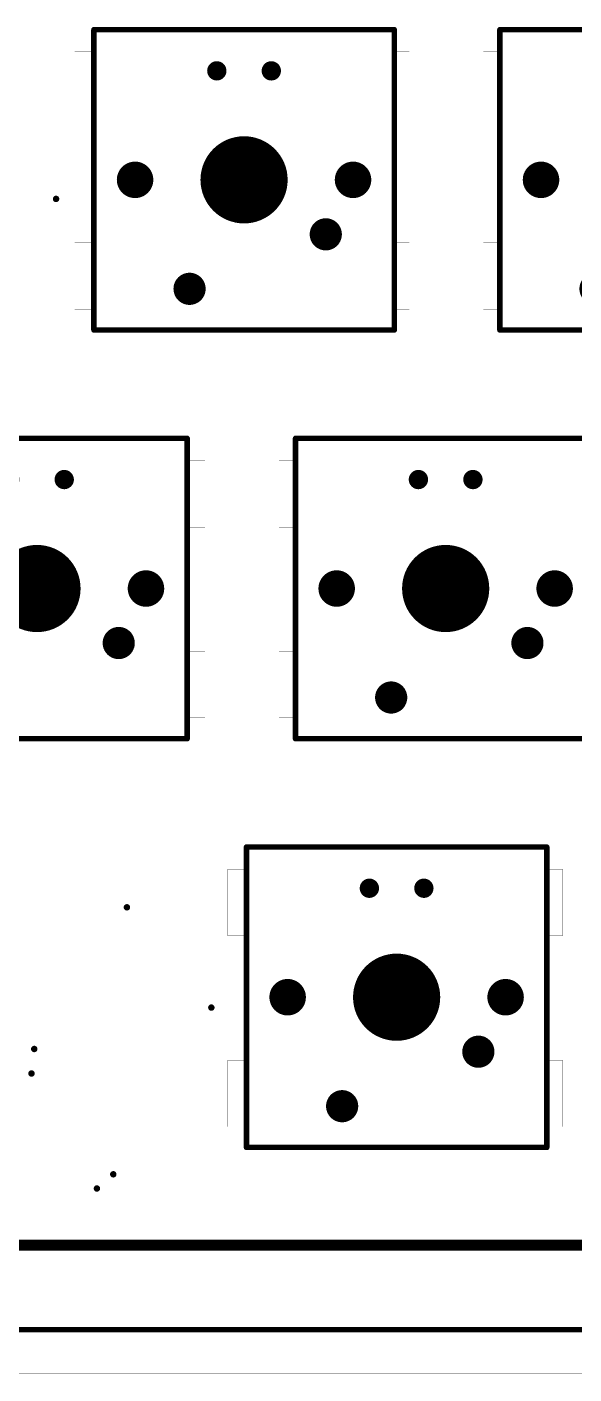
# Model space of a CAD drawing. Header units: millimetres. Extents: x 0 to 366, y 0 to 165.
# Drawn here: x 185.3 to 210.8, y 0.1 to 62.9 of the extents above; entities that cross this region are included whole.
import ezdxf

# ---------------------------------------------------------------- set-up
doc = ezdxf.new("R2010")
doc.units = ezdxf.units.MM
for name, color, linetype in [('KeepOutLayer', 6, 'Continuous'), ('Mechanical1', 6, 'Continuous'), ('PadHoleLayer', 156, 'Continuous'), ('ViaHoleLayer', 16, 'Continuous')]:
    doc.layers.add(name, color=color, linetype=linetype)

# ---------------------------------------------------------------- blocks, each defined once
blk = doc.blocks.new('MX_SW_5_75')
at = {"layer": 'Mechanical1', "const_width": 0.254}
for points in [[(-7, 7), (7, 7)], [(-7, -7), (-7, 7)], [(7, -7), (7, 7)], [(-7, -7), (7, -7)]]:
    blk.add_lwpolyline(points, dxfattribs=at)
at = {"layer": 'Mechanical1', "const_width": 0.127}
for points in [[(-7.063, 7, 1), (-6.936, 7, 1)], [(-7.063, 7, 1), (-6.936, 7, 1)], [(6.937, 7, 1), (7.064, 7, 1)], [(6.937, 7, 1), (7.064, 7, 1)], [(-7.063, -7, 1), (-6.936, -7, 1)], [(-7.063, -7, 1), (-6.936, -7, 1)], [(6.937, -7, 1), (7.064, -7, 1)], [(6.937, -7, 1), (7.064, -7, 1)]]:
    blk.add_lwpolyline(points, format="xyb", close=True, dxfattribs=at)
at = {"layer": 'PadHoleLayer'}
for points, const_width in [([(-1.495, 5.08, 1), (-1.045, 5.08, 1)], 0.45), ([(1.045, 5.08, 1), (1.495, 5.08, 1)], 0.45), ([(-1.016, 0, 1), (1.016, 0, 1)], 2.032), ([(-5.505, 0, 1), (-4.655, 0, 1)], 0.851), ([(4.655, 0, 1), (5.505, 0, 1)], 0.851), ([(3.435, -2.54, 1), (4.185, -2.54, 1)], 0.75), ([(-2.915, -5.08, 1), (-2.165, -5.08, 1)], 0.75)]:
    blk.add_lwpolyline(points, format="xyb", close=True, dxfattribs=dict(at, const_width=const_width))
blk = doc.blocks.new('MX_SW_5_112')
at = {"layer": 'Mechanical1', "const_width": 0.254}
for points in [[(-7, 7), (7, 7)], [(-7, -7), (-7, 7)], [(7, -7), (7, 7)], [(-7, -7), (7, -7)]]:
    blk.add_lwpolyline(points, dxfattribs=at)
at = {"layer": 'Mechanical1', "const_width": 0.127}
for points in [[(-7.063, 7, 1), (-6.936, 7, 1)], [(-7.063, 7, 1), (-6.936, 7, 1)], [(6.937, 7, 1), (7.064, 7, 1)], [(6.937, 7, 1), (7.064, 7, 1)], [(-7.063, -7, 1), (-6.936, -7, 1)], [(-7.063, -7, 1), (-6.936, -7, 1)], [(6.937, -7, 1), (7.064, -7, 1)], [(6.937, -7, 1), (7.064, -7, 1)]]:
    blk.add_lwpolyline(points, format="xyb", close=True, dxfattribs=at)
at = {"layer": 'PadHoleLayer'}
for points, const_width in [([(-1.495, 5.08, 1), (-1.045, 5.08, 1)], 0.45), ([(1.045, 5.08, 1), (1.495, 5.08, 1)], 0.45), ([(-1.016, 0, 1), (1.016, 0, 1)], 2.032), ([(-5.505, 0, 1), (-4.655, 0, 1)], 0.851), ([(4.655, 0, 1), (5.505, 0, 1)], 0.851), ([(3.435, -2.54, 1), (4.185, -2.54, 1)], 0.75), ([(-2.915, -5.08, 1), (-2.165, -5.08, 1)], 0.75)]:
    blk.add_lwpolyline(points, format="xyb", close=True, dxfattribs=dict(at, const_width=const_width))
blk = doc.blocks.new('MX_SW_5_117')
at = {"layer": 'Mechanical1', "const_width": 0.254}
for points in [[(-7, 7), (7, 7)], [(-7, -7), (-7, 7)], [(7, -7), (7, 7)], [(-7, -7), (7, -7)]]:
    blk.add_lwpolyline(points, dxfattribs=at)
at = {"layer": 'Mechanical1', "const_width": 0.127}
for points in [[(-7.063, 7, 1), (-6.936, 7, 1)], [(-7.063, 7, 1), (-6.936, 7, 1)], [(6.937, 7, 1), (7.064, 7, 1)], [(6.937, 7, 1), (7.064, 7, 1)], [(-7.063, -7, 1), (-6.936, -7, 1)], [(-7.063, -7, 1), (-6.936, -7, 1)], [(6.937, -7, 1), (7.064, -7, 1)], [(6.937, -7, 1), (7.064, -7, 1)]]:
    blk.add_lwpolyline(points, format="xyb", close=True, dxfattribs=at)
at = {"layer": 'PadHoleLayer'}
for points, const_width in [([(-1.495, 5.08, 1), (-1.045, 5.08, 1)], 0.45), ([(1.045, 5.08, 1), (1.495, 5.08, 1)], 0.45), ([(-1.016, 0, 1), (1.016, 0, 1)], 2.032), ([(-5.505, 0, 1), (-4.655, 0, 1)], 0.851), ([(4.655, 0, 1), (5.505, 0, 1)], 0.851), ([(3.435, -2.54, 1), (4.185, -2.54, 1)], 0.75), ([(-2.915, -5.08, 1), (-2.165, -5.08, 1)], 0.75)]:
    blk.add_lwpolyline(points, format="xyb", close=True, dxfattribs=dict(at, const_width=const_width))
blk = doc.blocks.new('MX_SW_5_119')
at = {"layer": 'Mechanical1', "const_width": 0.254}
for points in [[(-7, 7), (7, 7)], [(-7, -7), (-7, 7)], [(7, -7), (7, 7)], [(-7, -7), (7, -7)]]:
    blk.add_lwpolyline(points, dxfattribs=at)
at = {"layer": 'Mechanical1', "const_width": 0.127}
for points in [[(-7.063, 7, 1), (-6.936, 7, 1)], [(-7.063, 7, 1), (-6.936, 7, 1)], [(6.937, 7, 1), (7.064, 7, 1)], [(6.937, 7, 1), (7.064, 7, 1)], [(-7.063, -7, 1), (-6.936, -7, 1)], [(-7.063, -7, 1), (-6.936, -7, 1)], [(6.937, -7, 1), (7.064, -7, 1)], [(6.937, -7, 1), (7.064, -7, 1)]]:
    blk.add_lwpolyline(points, format="xyb", close=True, dxfattribs=at)
at = {"layer": 'PadHoleLayer'}
for points, const_width in [([(-1.495, 5.08, 1), (-1.045, 5.08, 1)], 0.45), ([(1.045, 5.08, 1), (1.495, 5.08, 1)], 0.45), ([(-1.016, 0, 1), (1.016, 0, 1)], 2.032), ([(-5.505, 0, 1), (-4.655, 0, 1)], 0.851), ([(4.655, 0, 1), (5.505, 0, 1)], 0.851), ([(3.435, -2.54, 1), (4.185, -2.54, 1)], 0.75), ([(-2.915, -5.08, 1), (-2.165, -5.08, 1)], 0.75)]:
    blk.add_lwpolyline(points, format="xyb", close=True, dxfattribs=dict(at, const_width=const_width))
blk = doc.blocks.new('MX_SW_5_120')
at = {"layer": 'Mechanical1', "const_width": 0.254}
for points in [[(-7, 7), (7, 7)], [(-7, -7), (-7, 7)], [(7, -7), (7, 7)], [(-7, -7), (7, -7)]]:
    blk.add_lwpolyline(points, dxfattribs=at)
at = {"layer": 'Mechanical1', "const_width": 0.127}
for points in [[(-7.063, 7, 1), (-6.936, 7, 1)], [(-7.063, 7, 1), (-6.936, 7, 1)], [(6.937, 7, 1), (7.064, 7, 1)], [(6.937, 7, 1), (7.064, 7, 1)], [(-7.063, -7, 1), (-6.936, -7, 1)], [(-7.063, -7, 1), (-6.936, -7, 1)], [(6.937, -7, 1), (7.064, -7, 1)], [(6.937, -7, 1), (7.064, -7, 1)]]:
    blk.add_lwpolyline(points, format="xyb", close=True, dxfattribs=at)
at = {"layer": 'PadHoleLayer'}
for points, const_width in [([(-1.495, 5.08, 1), (-1.045, 5.08, 1)], 0.45), ([(1.045, 5.08, 1), (1.495, 5.08, 1)], 0.45), ([(-1.016, 0, 1), (1.016, 0, 1)], 2.032), ([(-5.505, 0, 1), (-4.655, 0, 1)], 0.851), ([(4.655, 0, 1), (5.505, 0, 1)], 0.851), ([(3.435, -2.54, 1), (4.185, -2.54, 1)], 0.75), ([(-2.915, -5.08, 1), (-2.165, -5.08, 1)], 0.75)]:
    blk.add_lwpolyline(points, format="xyb", close=True, dxfattribs=dict(at, const_width=const_width))

msp = doc.modelspace()

# ---------------------------------------------------------------- linework, layer by layer
at = {"layer": 'KeepOutLayer', "const_width": 0.5}
msp.add_lwpolyline([(0.381, 6.096), (347.726, 6.096)], dxfattribs=at)
at = {"layer": 'Mechanical1'}
for points, const_width in [([(188.357, 62.72), (202.357, 62.72)], 0.0127), ([(188.357, 61.72), (188.357, 62.72)], 0.0127), ([(202.357, 61.72), (202.357, 62.72)], 0.0127), ([(207.407, 62.72), (221.407, 62.72)], 0.0127), ([(207.407, 61.72), (207.407, 62.72)], 0.0127), ([(187.556, 58.619), (187.556, 61.72)], 0.0127), ([(187.556, 61.72), (188.357, 61.72)], 0.0127), ([(202.357, 61.72), (203.157, 61.72)], 0.0127), ([(203.157, 58.619), (203.157, 61.72)], 0.0127), ([(206.606, 58.619), (206.606, 61.72)], 0.0127), ([(206.606, 61.72), (207.407, 61.72)], 0.0127), ([(187.556, 58.619), (188.357, 58.619)], 0.0127), ([(188.357, 52.82), (188.357, 58.619)], 0.0127), ([(202.357, 58.619), (203.157, 58.619)], 0.0127), ([(202.357, 52.82), (202.357, 58.619)], 0.0127), ([(206.606, 58.619), (207.407, 58.619)], 0.0127), ([(207.407, 52.82), (207.407, 58.619)], 0.0127), ([(187.556, 49.72), (187.556, 52.82)], 0.0127), ([(187.556, 52.82), (188.357, 52.82)], 0.0127), ([(202.357, 52.82), (203.157, 52.82)], 0.0127), ([(203.157, 49.72), (203.157, 52.82)], 0.0127), ([(206.606, 49.72), (206.606, 52.82)], 0.0127), ([(206.606, 52.82), (207.407, 52.82)], 0.0127), ([(187.556, 49.72), (188.357, 49.72)], 0.0127), ([(188.357, 48.719), (188.357, 49.72)], 0.0127), ([(202.357, 49.72), (203.157, 49.72)], 0.0127), ([(202.357, 48.719), (202.357, 49.72)], 0.0127), ([(206.606, 49.72), (207.407, 49.72)], 0.0127), ([(207.407, 48.719), (207.407, 49.72)], 0.0127), ([(188.357, 48.719), (202.357, 48.719)], 0.0127), ([(207.407, 48.719), (221.407, 48.719)], 0.0127), ([(178.832, 43.67), (192.832, 43.67)], 0.0127), ([(192.832, 42.67), (192.832, 43.67)], 0.0127), ([(197.882, 43.67), (211.882, 43.67)], 0.0127), ([(197.882, 42.67), (197.882, 43.67)], 0.0127), ([(192.832, 42.67), (193.632, 42.67)], 0.0127), ([(193.632, 39.569), (193.632, 42.67)], 0.0127), ([(197.081, 39.569), (197.081, 42.67)], 0.0127), ([(197.081, 42.67), (197.882, 42.67)], 0.0127), ([(192.832, 39.569), (193.632, 39.569)], 0.0127), ([(192.832, 33.77), (192.832, 39.569)], 0.0127), ([(197.081, 39.569), (197.882, 39.569)], 0.0127), ([(197.882, 33.77), (197.882, 39.569)], 0.0127), ([(192.832, 33.77), (193.632, 33.77)], 0.0127), ([(193.632, 30.67), (193.632, 33.77)], 0.0127), ([(197.081, 30.67), (197.081, 33.77)], 0.0127), ([(197.081, 33.77), (197.882, 33.77)], 0.0127), ([(192.832, 30.67), (193.632, 30.67)], 0.0127), ([(192.832, 29.669), (192.832, 30.67)], 0.0127), ([(197.081, 30.67), (197.882, 30.67)], 0.0127), ([(197.882, 29.669), (197.882, 30.67)], 0.0127), ([(178.832, 29.669), (192.832, 29.669)], 0.0127), ([(197.882, 29.669), (211.882, 29.669)], 0.0127), ([(195.501, 24.62), (209.5, 24.62)], 0.0127), ([(195.501, 23.62), (195.501, 24.62)], 0.0127), ([(209.5, 23.62), (209.5, 24.62)], 0.0127), ([(194.7, 20.519), (194.7, 23.62)], 0.0127), ([(194.7, 23.62), (195.501, 23.62)], 0.0127), ([(209.5, 23.62), (210.301, 23.62)], 0.0127), ([(210.301, 20.519), (210.301, 23.62)], 0.0127), ([(194.7, 20.519), (195.501, 20.519)], 0.0127), ([(195.501, 14.72), (195.501, 20.519)], 0.0127), ([(209.5, 20.519), (210.301, 20.519)], 0.0127), ([(209.5, 14.72), (209.5, 20.519)], 0.0127), ([(194.7, 11.62), (194.7, 14.72)], 0.0127), ([(194.7, 14.72), (195.501, 14.72)], 0.0127), ([(209.5, 14.72), (210.301, 14.72)], 0.0127), ([(210.301, 11.62), (210.301, 14.72)], 0.0127), ([(194.7, 11.62), (195.501, 11.62)], 0.0127), ([(195.501, 10.619), (195.501, 11.62)], 0.0127), ([(209.5, 11.62), (210.301, 11.62)], 0.0127), ([(209.5, 10.619), (209.5, 11.62)], 0.0127), ([(195.501, 10.619), (209.5, 10.619)], 0.0127), ([(178.243, 2.159), (347.726, 2.159)], 0.254), ([(0.095, 0.094), (347.758, 0.094)], 0.0127)]:
    msp.add_lwpolyline(points, dxfattribs=dict(at, const_width=const_width))
at = {"layer": 'Mechanical1', "const_width": 0.00635}
for points in [[(188.354, 62.72, 1), (188.36, 62.72, 1)], [(188.354, 62.72, 1), (188.36, 62.72, 1)], [(202.354, 62.72, 1), (202.36, 62.72, 1)], [(202.354, 62.72, 1), (202.36, 62.72, 1)], [(207.404, 62.72, 1), (207.41, 62.72, 1)], [(207.404, 62.72, 1), (207.41, 62.72, 1)], [(187.553, 61.72, 1), (187.559, 61.72, 1)], [(187.553, 61.72, 1), (187.559, 61.72, 1)], [(188.354, 61.72, 1), (188.36, 61.72, 1)], [(188.354, 61.72, 1), (188.36, 61.72, 1)], [(202.354, 61.72, 1), (202.36, 61.72, 1)], [(202.354, 61.72, 1), (202.36, 61.72, 1)], [(203.154, 61.72, 1), (203.16, 61.72, 1)], [(203.154, 61.72, 1), (203.16, 61.72, 1)], [(206.603, 61.72, 1), (206.609, 61.72, 1)], [(206.603, 61.72, 1), (206.609, 61.72, 1)], [(207.404, 61.72, 1), (207.41, 61.72, 1)], [(207.404, 61.72, 1), (207.41, 61.72, 1)], [(187.553, 58.619, 1), (187.559, 58.619, 1)], [(187.553, 58.619, 1), (187.559, 58.619, 1)], [(188.354, 58.619, 1), (188.36, 58.619, 1)], [(188.354, 58.619, 1), (188.36, 58.619, 1)], [(202.354, 58.619, 1), (202.36, 58.619, 1)], [(202.354, 58.619, 1), (202.36, 58.619, 1)], [(203.154, 58.619, 1), (203.16, 58.619, 1)], [(203.154, 58.619, 1), (203.16, 58.619, 1)], [(206.603, 58.619, 1), (206.609, 58.619, 1)], [(206.603, 58.619, 1), (206.609, 58.619, 1)], [(207.404, 58.619, 1), (207.41, 58.619, 1)], [(207.404, 58.619, 1), (207.41, 58.619, 1)], [(187.553, 52.82, 1), (187.559, 52.82, 1)], [(187.553, 52.82, 1), (187.559, 52.82, 1)], [(188.354, 52.82, 1), (188.36, 52.82, 1)], [(188.354, 52.82, 1), (188.36, 52.82, 1)], [(202.354, 52.82, 1), (202.36, 52.82, 1)], [(202.354, 52.82, 1), (202.36, 52.82, 1)], [(203.154, 52.82, 1), (203.16, 52.82, 1)], [(203.154, 52.82, 1), (203.16, 52.82, 1)], [(206.603, 52.82, 1), (206.609, 52.82, 1)], [(206.603, 52.82, 1), (206.609, 52.82, 1)], [(207.404, 52.82, 1), (207.41, 52.82, 1)], [(207.404, 52.82, 1), (207.41, 52.82, 1)], [(187.553, 49.72, 1), (187.559, 49.72, 1)], [(187.553, 49.72, 1), (187.559, 49.72, 1)], [(188.354, 49.72, 1), (188.36, 49.72, 1)], [(188.354, 49.72, 1), (188.36, 49.72, 1)], [(202.354, 49.72, 1), (202.36, 49.72, 1)], [(202.354, 49.72, 1), (202.36, 49.72, 1)], [(203.154, 49.72, 1), (203.16, 49.72, 1)], [(203.154, 49.72, 1), (203.16, 49.72, 1)], [(206.603, 49.72, 1), (206.609, 49.72, 1)], [(206.603, 49.72, 1), (206.609, 49.72, 1)], [(207.404, 49.72, 1), (207.41, 49.72, 1)], [(207.404, 49.72, 1), (207.41, 49.72, 1)], [(188.354, 48.719, 1), (188.36, 48.719, 1)], [(188.354, 48.719, 1), (188.36, 48.719, 1)], [(202.354, 48.719, 1), (202.36, 48.719, 1)], [(202.354, 48.719, 1), (202.36, 48.719, 1)], [(207.404, 48.719, 1), (207.41, 48.719, 1)], [(207.404, 48.719, 1), (207.41, 48.719, 1)], [(192.829, 43.67, 1), (192.835, 43.67, 1)], [(192.829, 43.67, 1), (192.835, 43.67, 1)], [(197.879, 43.67, 1), (197.885, 43.67, 1)], [(197.879, 43.67, 1), (197.885, 43.67, 1)], [(192.829, 42.67, 1), (192.835, 42.67, 1)], [(192.829, 42.67, 1), (192.835, 42.67, 1)], [(193.629, 42.67, 1), (193.635, 42.67, 1)], [(193.629, 42.67, 1), (193.635, 42.67, 1)], [(197.078, 42.67, 1), (197.084, 42.67, 1)], [(197.078, 42.67, 1), (197.084, 42.67, 1)], [(197.879, 42.67, 1), (197.885, 42.67, 1)], [(197.879, 42.67, 1), (197.885, 42.67, 1)], [(192.829, 39.569, 1), (192.835, 39.569, 1)], [(192.829, 39.569, 1), (192.835, 39.569, 1)], [(193.629, 39.569, 1), (193.635, 39.569, 1)], [(193.629, 39.569, 1), (193.635, 39.569, 1)], [(197.078, 39.569, 1), (197.084, 39.569, 1)], [(197.078, 39.569, 1), (197.084, 39.569, 1)], [(197.879, 39.569, 1), (197.885, 39.569, 1)], [(197.879, 39.569, 1), (197.885, 39.569, 1)], [(192.829, 33.77, 1), (192.835, 33.77, 1)], [(192.829, 33.77, 1), (192.835, 33.77, 1)], [(193.629, 33.77, 1), (193.635, 33.77, 1)], [(193.629, 33.77, 1), (193.635, 33.77, 1)], [(197.078, 33.77, 1), (197.084, 33.77, 1)], [(197.078, 33.77, 1), (197.084, 33.77, 1)], [(197.879, 33.77, 1), (197.885, 33.77, 1)], [(197.879, 33.77, 1), (197.885, 33.77, 1)], [(192.829, 30.67, 1), (192.835, 30.67, 1)], [(192.829, 30.67, 1), (192.835, 30.67, 1)], [(193.629, 30.67, 1), (193.635, 30.67, 1)], [(193.629, 30.67, 1), (193.635, 30.67, 1)], [(197.078, 30.67, 1), (197.084, 30.67, 1)], [(197.078, 30.67, 1), (197.084, 30.67, 1)], [(197.879, 30.67, 1), (197.885, 30.67, 1)], [(197.879, 30.67, 1), (197.885, 30.67, 1)], [(192.829, 29.669, 1), (192.835, 29.669, 1)], [(192.829, 29.669, 1), (192.835, 29.669, 1)], [(197.879, 29.669, 1), (197.885, 29.669, 1)], [(197.879, 29.669, 1), (197.885, 29.669, 1)], [(195.498, 24.62, 1), (195.504, 24.62, 1)], [(195.498, 24.62, 1), (195.504, 24.62, 1)], [(209.497, 24.62, 1), (209.503, 24.62, 1)], [(209.497, 24.62, 1), (209.503, 24.62, 1)], [(194.697, 23.62, 1), (194.703, 23.62, 1)], [(194.697, 23.62, 1), (194.703, 23.62, 1)], [(195.498, 23.62, 1), (195.504, 23.62, 1)], [(195.498, 23.62, 1), (195.504, 23.62, 1)], [(209.497, 23.62, 1), (209.503, 23.62, 1)], [(209.497, 23.62, 1), (209.503, 23.62, 1)], [(210.298, 23.62, 1), (210.304, 23.62, 1)], [(210.298, 23.62, 1), (210.304, 23.62, 1)], [(194.697, 20.519, 1), (194.703, 20.519, 1)], [(194.697, 20.519, 1), (194.703, 20.519, 1)], [(195.498, 20.519, 1), (195.504, 20.519, 1)], [(195.498, 20.519, 1), (195.504, 20.519, 1)], [(209.497, 20.519, 1), (209.503, 20.519, 1)], [(209.497, 20.519, 1), (209.503, 20.519, 1)], [(210.298, 20.519, 1), (210.304, 20.519, 1)], [(210.298, 20.519, 1), (210.304, 20.519, 1)], [(194.697, 14.72, 1), (194.703, 14.72, 1)], [(194.697, 14.72, 1), (194.703, 14.72, 1)], [(195.498, 14.72, 1), (195.504, 14.72, 1)], [(195.498, 14.72, 1), (195.504, 14.72, 1)], [(209.497, 14.72, 1), (209.503, 14.72, 1)], [(209.497, 14.72, 1), (209.503, 14.72, 1)], [(210.298, 14.72, 1), (210.304, 14.72, 1)], [(210.298, 14.72, 1), (210.304, 14.72, 1)], [(194.697, 11.62, 1), (194.703, 11.62, 1)], [(194.697, 11.62, 1), (194.703, 11.62, 1)], [(195.498, 11.62, 1), (195.504, 11.62, 1)], [(195.498, 11.62, 1), (195.504, 11.62, 1)], [(209.497, 11.62, 1), (209.503, 11.62, 1)], [(209.497, 11.62, 1), (209.503, 11.62, 1)], [(210.298, 11.62, 1), (210.304, 11.62, 1)], [(210.298, 11.62, 1), (210.304, 11.62, 1)], [(195.498, 10.619, 1), (195.504, 10.619, 1)], [(195.498, 10.619, 1), (195.504, 10.619, 1)], [(209.497, 10.619, 1), (209.503, 10.619, 1)], [(209.497, 10.619, 1), (209.503, 10.619, 1)]]:
    msp.add_lwpolyline(points, format="xyb", close=True, dxfattribs=at)
at = {"layer": 'ViaHoleLayer', "const_width": 0.15}
for points in [[(186.615, 54.864, 1), (186.765, 54.864, 1)], [(189.917, 21.844, 1), (190.067, 21.844, 1)], [(193.854, 17.17, 1), (194.004, 17.17, 1)], [(185.599, 15.24, 1), (185.749, 15.24, 1)], [(185.472, 14.097, 1), (185.622, 14.097, 1)], [(189.282, 9.398, 1), (189.432, 9.398, 1)], [(188.52, 8.736, 1), (188.67, 8.736, 1)]]:
    msp.add_lwpolyline(points, format="xyb", close=True, dxfattribs=at)

# ---------------------------------------------------------------- block references
for name, p in [('MX_SW_5_75', (195.453, 55.753)), ('MX_SW_5_120', (214.376, 55.753)), ('MX_SW_5_119', (185.801, 36.703)), ('MX_SW_5_117', (204.851, 36.703)), ('MX_SW_5_112', (202.565, 17.653))]:
    msp.add_blockref(name, p)

doc.saveas('drawing.dxf')
